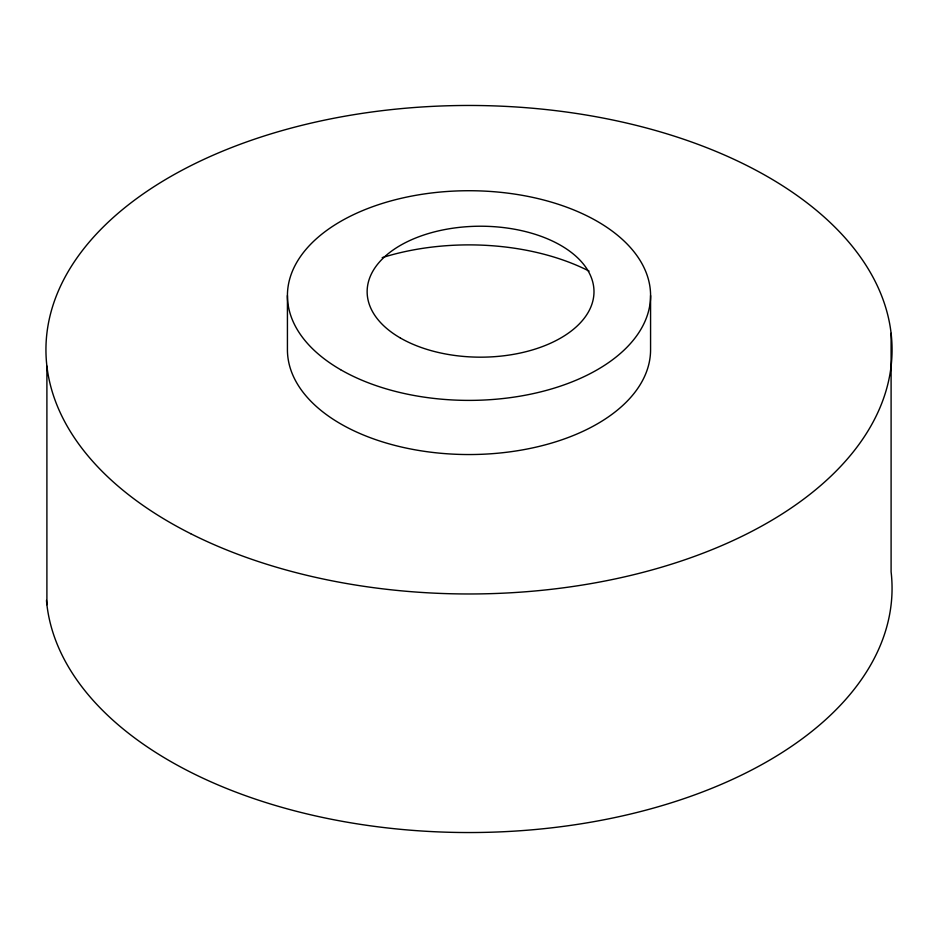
<?xml version="1.0" encoding="UTF-8"?>
<svg xmlns="http://www.w3.org/2000/svg" width="938" height="938" viewBox="0 0 938 938"><rect width="100%" height="100%" fill="white"/><g stroke="black" fill="none" stroke-linecap="round" stroke-linejoin="round"><path stroke-width="1.41" d="M891.1 333.283L891.1 571.852A423.061 244.255 0 0 1 493.74 832.123A423.061 244.255 0 0 1 46.466 600.414M650.573 295.552L650.573 349.71A181.573 104.833 0 0 1 469 454.543A181.573 104.833 0 0 1 287.427 349.71L287.427 295.552M46.9 366.148L46.9 604.717M382.188 257.645A181.573 104.833 0 0 1 589.064 271.07M190.66 533.663A423.061 244.255 0 0 0 884.088 396.915A423.061 244.255 0 0 0 332.251 118.575A423.061 244.255 0 0 0 190.66 533.663M340.6 369.678A181.573 104.833 0 0 0 644.394 322.684A181.573 104.833 0 0 0 422.006 194.295A181.573 104.833 0 0 0 340.6 369.678M400.374 337.997A113.416 65.472 0 0 0 590.119 308.649A113.416 65.472 0 0 0 451.225 228.45A113.416 65.472 0 0 0 400.374 337.997"/></g></svg>
